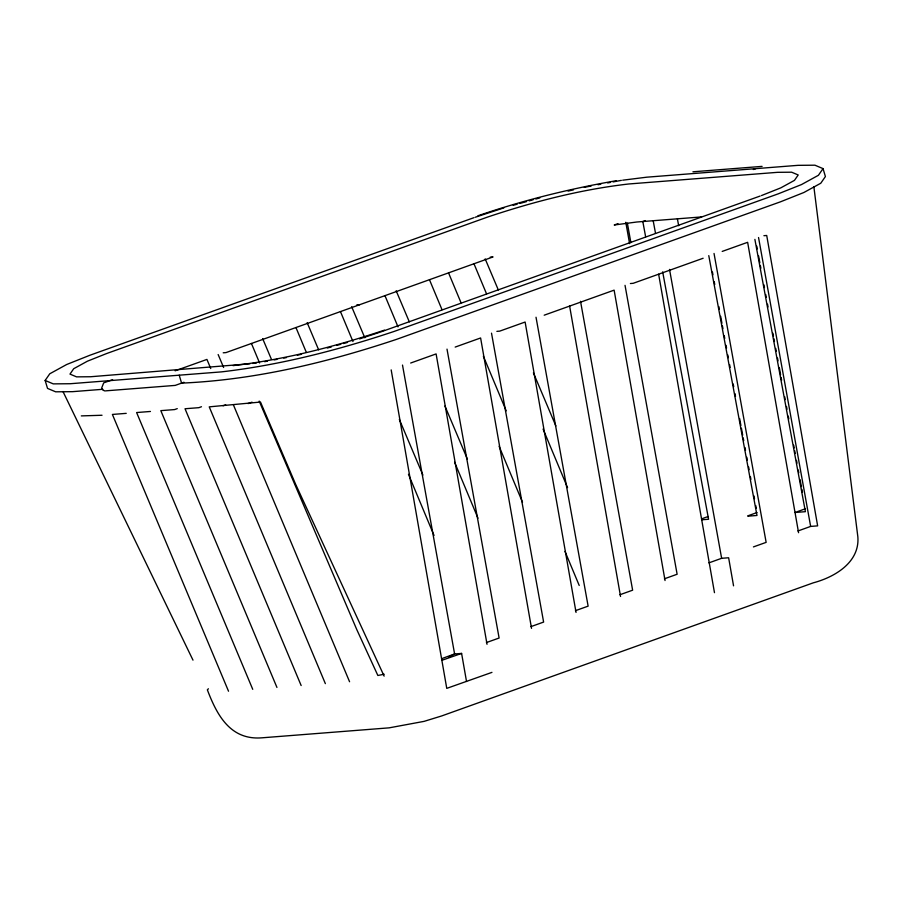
<?xml version="1.0" encoding="UTF-8"?>
<svg xmlns="http://www.w3.org/2000/svg" width="903" height="903" viewBox="0 0 903 903"><rect width="100%" height="100%" fill="white"/><g stroke="black" fill="none" stroke-linecap="round" stroke-linejoin="round"><path stroke-width="1.35" d="M102.795 389.295L72.579 391.665L55.636 391.812L47.52 388.392L45.15 380.456L49.767 373.786L66.675 364.507L89.928 355.24L473.928 217.679M622.698 180.194L646.729 177.191L797.981 165.339L814.924 165.193L823.039 168.613L818.423 175.284L801.514 184.562L778.262 193.829L394.261 331.39C338.106 350.116 280.348 365.06 221.461 371.878L70.208 383.73L53.266 383.877L45.15 380.456M208.401 688.763L207.363 689.836C217.115 715.627 230.649 740.426 262.084 737.807L389.17 727.841L424.06 721.373L441.657 715.955L813.287 582.83C834.733 577.13 859.927 562.332 857.85 536.822L813.863 186.707M448.61 657.215L454.604 653.964L461.602 653.422L466.524 681.483M761.466 195.567L780.79 187.869L794.471 180.363L798.207 174.968L791.638 172.202L777.562 172.326L628.714 183.986C580.652 189.506 533.515 201.719 487.688 217.025L106.723 353.502L87.399 361.2L73.719 368.706L69.983 374.102L76.552 376.867L90.627 376.743L250.007 363.762M442.617 658.31L454.604 653.964L402.501 365.072M112.604 379.689L103.687 382.883L101.689 387.985L102.942 390.186L105.132 390.999M175.148 370.806L206.934 359.417L210.749 368.526M753.328 169.516L755.732 168.658M617.991 223.639L614.221 224.994L636.829 222.003L701.597 216.923M183.975 382.262L175.216 385.4L106.057 390.818M645.419 220.592L642.812 221.528L645.634 236.744M380.49 332.044L760.145 196.041M177.259 408.63L174.651 409.567L160.813 410.651L276.939 687.431M201.471 406.734L198.863 407.671L185.025 408.754L301.15 685.535M223.064 405.774L225.682 404.837M248.032 403.607L252.016 402.174M410.673 363.029L436.104 353.92L487.033 644.302M455.18 347.079L480.61 337.97L531.54 628.364M544.193 315.192L614.13 290.145L665.048 580.539M703.132 258.258L633.195 283.305L630.396 283.531M722.208 251.418L747.639 242.309L798.568 532.702M701.642 518.841L708.223 516.482M747.921 515.816L757.053 512.532M805.476 508.739L795.024 512.486L805.397 511.674L754.885 239.385M486.39 642.575L499.111 638.026L447.008 349.122M530.896 626.637L543.617 622.077L491.514 333.184M575.403 610.688L588.124 606.139L536.021 317.235M619.909 594.75L632.631 590.19L580.527 301.297M664.416 578.8L677.126 574.252L625.034 285.348M708.923 562.862L721.632 558.302L728.631 557.761L733.552 585.833M753.429 546.913L766.139 542.364L714.036 253.461M797.936 530.975L810.646 526.415L817.644 525.873L766.715 235.48L763.904 235.694M491.954 672.374L446.759 688.368L391.18 369.891M441.872 660.307L461.602 653.422M477.947 215.761C523.029 200.342 569.398 188.829 616.331 180.713M475.226 217.251L503.885 207.882M384.52 330.126C335.295 346.56 284.659 359.665 233.03 365.613M359.541 338.896L379.181 332.473M513.197 205.297L517.193 204.191M519.846 203.457L526.505 201.606M529.169 200.872L533.165 199.755M535.818 199.021L539.813 197.915M327.337 348.027L331.378 346.91M336.763 345.409L340.803 344.291M343.49 343.546L347.531 342.429M568.1 191.109L573.495 189.844M297.369 355.218L301.467 354.269M384.181 674.248L377.86 675.478L356.809 629.651L259.184 401.09M584.286 187.316L591.149 186.029M598.023 184.743L600.766 184.223M607.629 182.937L610.372 182.429M613.126 181.909L621.366 180.363M264.647 361.685L267.367 361.166M274.185 359.891L276.916 359.383M283.734 358.096L286.454 357.588M252.648 363.435L256.599 362.95M692.928 171.796L762.087 166.378M490.239 257.141L493.049 256.926L226.01 352.588L223.21 352.802M356.719 304.977L359.529 304.751M496.876 331.356L499.686 331.141L525.117 322.032L576.046 612.426M102.028 415.256L81.315 415.899M126.228 413.36L112.401 414.443L228.527 691.224M150.44 411.463L136.613 412.547L252.738 689.328M701.744 519.789L708.573 519.259L662.667 271.859M747.91 516.177L756.985 515.466L708.776 255.628M62.996 391.552L192.994 660.149M384.136 676.133L295.778 484.595L260.482 402.049L209.236 406.858L325.362 683.639M485.171 258.879L498.332 289.965M533.402 372.849L555.876 425.956M396.157 290.766L409.319 321.852M444.942 406.034L467.415 459.142M351.662 306.715L364.812 337.79M399.34 419.387L422.909 475.08M307.155 322.653L318.657 349.856M262.649 338.591L271.419 359.315M218.142 354.54L223.617 367.487M233.448 404.962L349.574 681.742M473.973 263.755L486.48 293.689M543.075 429.06L567.558 487.631M448.543 272.864L461.049 302.81M483.365 356.166L506.211 410.831M564.985 551.406L579.218 585.471M429.467 279.704L441.985 309.639M499.111 446.308L522.51 502.271M384.96 295.642L398.02 326.886M454.604 462.246L478.003 518.209M340.454 311.591L352.971 341.526M408.472 474.289L434.038 535.456M295.947 327.529L306.286 352.26M251.44 343.479L259.601 362.995M823.039 168.613L825.41 176.548L820.782 183.23L803.884 192.497L780.632 201.764L396.631 339.325C327.112 362.543 255.041 379.937 181.582 383.12L179.212 375.185M756.759 246.135L757.267 248.901M758.554 255.809L759.829 262.717M760.349 265.482L760.857 268.247M763.938 284.84L764.446 287.594M765.733 294.513L766.241 297.279M767.527 304.187L768.035 306.952M772.912 333.207L773.419 335.972M773.939 338.738L774.447 341.503M775.733 348.411L776.241 351.177M777.528 358.085L778.036 360.85M779.323 367.769L780.598 374.677M781.118 377.443L781.626 380.208M784.707 396.789L785.215 399.555M786.502 406.463L787.01 409.228M788.296 416.136L788.804 418.902M793.681 445.168L794.188 447.933M794.708 450.687L795.216 453.453M796.502 460.372L797.01 463.137M798.297 470.045L798.805 472.811M800.092 479.719L801.367 486.627M801.887 489.392L802.395 492.158M712.444 272.04L712.952 274.805M714.239 281.713L714.747 284.479M718.856 306.602L719.364 309.357M720.65 316.276L721.926 323.184M722.445 325.949L722.953 328.715M724.24 335.623L724.748 338.388M726.035 345.296L726.543 348.061M727.829 354.969L728.337 357.735M729.624 364.643L730.132 367.408M733.213 384.001L733.721 386.766M735.008 393.674L735.516 396.44M739.625 418.552L740.9 425.46M741.419 428.225L742.695 435.133M743.214 437.899L743.722 440.664M745.009 447.572L745.517 450.337M746.804 457.257L747.312 460.011M748.598 466.93L749.106 469.695M750.393 476.603L750.901 479.369M753.982 495.95L754.49 498.716M755.777 505.624L756.285 508.389M677.397 218.819L678.672 225.727M653.185 220.716L655.488 233.155M758.543 237.523L810.646 526.415M669.529 269.41L721.632 558.302M627.382 223.188L630.87 242.614M625.79 222.273L629.594 243.629M658.637 274.196L714.476 592.661M569.624 306.083L620.542 596.477"/></g></svg>
